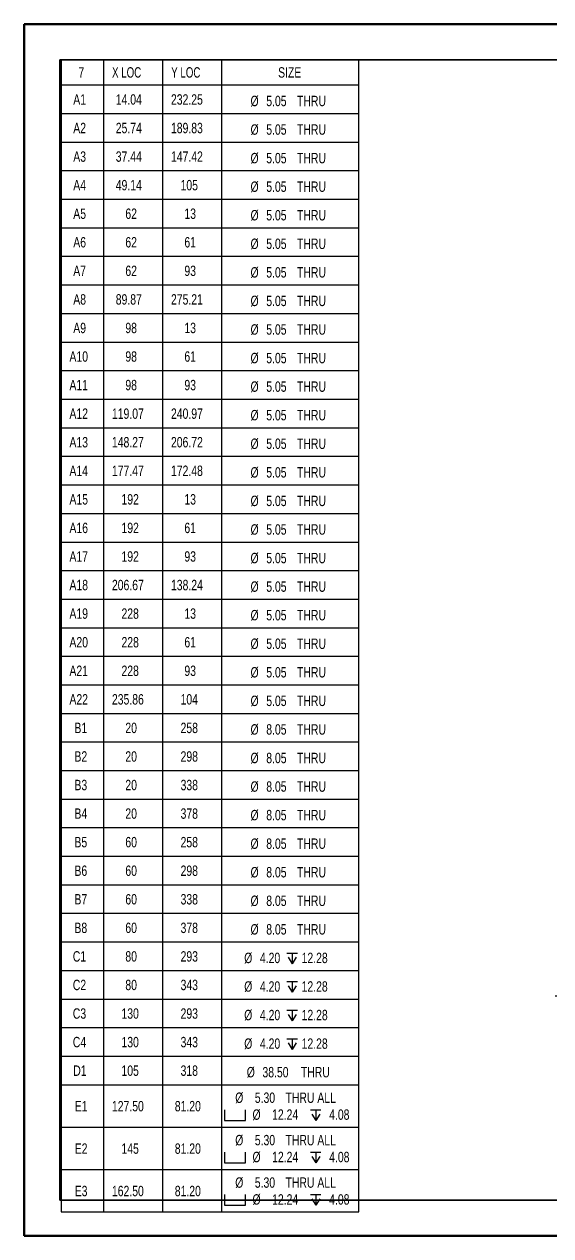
# Model space of a CAD drawing. Header units: millimetres. Extents: x 0 to 279, y 0 to 216.
# Drawn here: x 0 to 93.8, y 0 to 215.9 of the extents above; entities that cross this region are included whole.
import ezdxf

# ---------------------------------------------------------------- set-up
doc = ezdxf.new("R2010")
doc.units = ezdxf.units.MM
doc.layers.add('DIM', color=1, linetype='Continuous')
doc.layers.add('PAGE_BORDER', color=7, linetype='Continuous')
doc.styles.add('SLDTEXTSTYLE0', font='TXT', dxfattribs={"width": 0.75})
doc.styles.add('SLDTEXTSTYLE1', font='TXT', dxfattribs={"width": 0.7})
doc.dimstyles.new('SLDDIMSTYLE3', dxfattribs={"dimtxt": 3.5, "dimasz": 3.302, "dimexe": 0, "dimexo": 0.0625, "dimgap": 0.875, "dimtad": 0, "dimtih": 1, "dimtoh": 1, "dimlfac": 3, "dimrnd": 1e-09, "dimzin": 4, "dimdsep": 46, "dimtxsty": 'SLDTEXTSTYLE0', "dimblk1": 'NONE', "dimblk2": 'NONE', "dimsah": 1, "dimcen": 0, "dimadec": 0, "dimazin": 1, "dimtfac": 1, "dimtmove": 0, "dimatfit": 3, "dimldrblk": 'NONE', "dimfxl": 1, "dimfrac": 2, "dimtolj": 1, "dimtzin": 12, "dimarcsym": 0})

# ---------------------------------------------------------------- blocks, each defined once
blk = doc.blocks.new('SW_SYMBOL_HOLE_DEPTH')
at = {"layer": 'PAGE_BORDER', "color": 0}
for p, q in [((0, 875), (800, 875)), ((100, 555), (400, 75)), ((400, 875), (400, 75)), ((700, 555), (400, 75))]:
    blk.add_line(p, q, dxfattribs=at)
blk = doc.blocks.new('SW_SYMBOL_HOLE_SPOT')
at = {"layer": 'PAGE_BORDER', "color": 0}
for p, q in [((0, 875), (0, 75)), ((0, 75), (1600, 75)), ((1600, 75), (1600, 875))]:
    blk.add_line(p, q, dxfattribs=at)
blk = doc.blocks.new('SW_TABLEANNOTATION_0')
at = {"layer": 'PAGE_BORDER', "color": 0}
for p, q in [((0, 0), (0, -205.31)), ((53.05, 0), (0, 0)), ((7.57, 0), (7.57, -4.47)), ((18.09, 0), (18.09, -4.47)), ((28.61, 0), (28.61, -4.47)), ((53.05, -205.31), (53.05, 0)), ((0, -4.47), (53.05, -4.47)), ((7.57, -4.47), (7.57, -205.31)), ((18.09, -4.47), (18.09, -205.31)), ((28.61, -4.47), (28.61, -205.31)), ((0, -9.56), (53.05, -9.56)), ((0, -14.65), (53.05, -14.65)), ((0, -19.74), (53.05, -19.74)), ((0, -24.83), (53.05, -24.83)), ((0, -29.92), (53.05, -29.92)), ((0, -35.01), (53.05, -35.01)), ((0, -40.1), (53.05, -40.1)), ((0, -45.19), (53.05, -45.19)), ((0, -50.28), (53.05, -50.28)), ((0, -55.37), (53.05, -55.37)), ((0, -60.46), (53.05, -60.46)), ((0, -65.55), (53.05, -65.55)), ((0, -70.65), (53.05, -70.65)), ((0, -75.74), (53.05, -75.74)), ((0, -80.83), (53.05, -80.83)), ((0, -85.92), (53.05, -85.92)), ((0, -91.01), (53.05, -91.01)), ((0, -96.1), (53.05, -96.1)), ((0, -101.19), (53.05, -101.19)), ((0, -106.28), (53.05, -106.28)), ((0, -111.37), (53.05, -111.37)), ((0, -116.46), (53.05, -116.46)), ((0, -121.55), (53.05, -121.55)), ((0, -126.64), (53.05, -126.64)), ((0, -131.73), (53.05, -131.73)), ((0, -136.82), (53.05, -136.82)), ((0, -141.91), (53.05, -141.91)), ((0, -147), (53.05, -147)), ((0, -152.09), (53.05, -152.09)), ((0, -157.18), (53.05, -157.18)), ((0, -162.27), (53.05, -162.27)), ((0, -167.36), (53.05, -167.36)), ((0, -172.45), (53.05, -172.45)), ((0, -177.54), (53.05, -177.54)), ((0, -182.64), (53.05, -182.64)), ((0, -190.19), (53.05, -190.19)), ((0, -197.75), (53.05, -197.75)), ((0, -205.31), (53.05, -205.31))]:
    blk.add_line(p, q, dxfattribs=at)
at = {"layer": 'PAGE_BORDER', "color": 0, "xscale": 0.0023657471, "yscale": 0.0023657471, "zscale": 0.0023657471}
for name, p in [('SW_SYMBOL_HOLE_DEPTH', (40.22, -161.24)), ('SW_SYMBOL_HOLE_DEPTH', (40.22, -166.33)), ('SW_SYMBOL_HOLE_DEPTH', (40.22, -171.42)), ('SW_SYMBOL_HOLE_DEPTH', (40.22, -176.51)), ('SW_SYMBOL_HOLE_SPOT', (29.11, -189.17)), ('SW_SYMBOL_HOLE_DEPTH', (44.43, -189.17)), ('SW_SYMBOL_HOLE_SPOT', (29.11, -196.73)), ('SW_SYMBOL_HOLE_DEPTH', (44.43, -196.73)), ('SW_SYMBOL_HOLE_SPOT', (29.11, -204.28)), ('SW_SYMBOL_HOLE_DEPTH', (44.43, -204.28))]:
    blk.add_blockref(name, p, dxfattribs=at)
at = {"layer": 'PAGE_BORDER', "color": 0, "attachment_point": 1}
for s, insert, char_height, style in [('7', (3.1, -1.31), 1.85, 'SLDTEXTSTYLE0'), ('X LOC', (9.09, -1.31), 1.852, 'SLDTEXTSTYLE1'), ('Y LOC', (19.63, -1.31), 1.852, 'SLDTEXTSTYLE1'), ('SIZE', (38.68, -1.31), 1.852, 'SLDTEXTSTYLE0'), ('A1', (2.18, -6.13), 1.852, 'SLDTEXTSTYLE0'), ('14.04', (9.75, -6.13), 1.852, 'SLDTEXTSTYLE0'), ('232.25', (19.59, -6.13), 1.852, 'SLDTEXTSTYLE0'), ('%%c', (33.77, -6.4), 1.852, 'SLDTEXTSTYLE0'), ('5.05', (36.57, -6.4), 1.852, 'SLDTEXTSTYLE0'), ('THRU', (42.05, -6.4), 1.852, 'SLDTEXTSTYLE0'), ('A2', (2.18, -11.22), 1.852, 'SLDTEXTSTYLE0'), ('25.74', (9.75, -11.22), 1.852, 'SLDTEXTSTYLE0'), ('189.83', (19.59, -11.22), 1.852, 'SLDTEXTSTYLE0'), ('%%c', (33.77, -11.49), 1.852, 'SLDTEXTSTYLE0'), ('5.05', (36.57, -11.49), 1.852, 'SLDTEXTSTYLE0'), ('THRU', (42.05, -11.49), 1.852, 'SLDTEXTSTYLE0'), ('A3', (2.18, -16.31), 1.852, 'SLDTEXTSTYLE0'), ('37.44', (9.75, -16.31), 1.852, 'SLDTEXTSTYLE0'), ('147.42', (19.59, -16.31), 1.852, 'SLDTEXTSTYLE0'), ('%%c', (33.77, -16.58), 1.852, 'SLDTEXTSTYLE0'), ('5.05', (36.57, -16.58), 1.852, 'SLDTEXTSTYLE0'), ('THRU', (42.05, -16.58), 1.852, 'SLDTEXTSTYLE0'), ('A4', (2.18, -21.4), 1.852, 'SLDTEXTSTYLE0'), ('49.14', (9.75, -21.4), 1.852, 'SLDTEXTSTYLE0'), ('105', (21.3, -21.4), 1.852, 'SLDTEXTSTYLE0'), ('%%c', (33.77, -21.67), 1.852, 'SLDTEXTSTYLE0'), ('5.05', (36.57, -21.67), 1.852, 'SLDTEXTSTYLE0'), ('THRU', (42.05, -21.67), 1.852, 'SLDTEXTSTYLE0'), ('A5', (2.18, -26.49), 1.852, 'SLDTEXTSTYLE0'), ('62', (11.46, -26.49), 1.852, 'SLDTEXTSTYLE0'), ('13', (21.98, -26.49), 1.852, 'SLDTEXTSTYLE0'), ('%%c', (33.77, -26.76), 1.852, 'SLDTEXTSTYLE0'), ('5.05', (36.57, -26.76), 1.852, 'SLDTEXTSTYLE0'), ('THRU', (42.05, -26.76), 1.852, 'SLDTEXTSTYLE0'), ('A6', (2.18, -31.58), 1.852, 'SLDTEXTSTYLE0'), ('62', (11.46, -31.58), 1.852, 'SLDTEXTSTYLE0'), ('61', (21.98, -31.58), 1.852, 'SLDTEXTSTYLE0'), ('%%c', (33.77, -31.85), 1.852, 'SLDTEXTSTYLE0'), ('5.05', (36.57, -31.85), 1.852, 'SLDTEXTSTYLE0'), ('THRU', (42.05, -31.85), 1.852, 'SLDTEXTSTYLE0'), ('A7', (2.18, -36.67), 1.852, 'SLDTEXTSTYLE0'), ('62', (11.46, -36.67), 1.852, 'SLDTEXTSTYLE0'), ('93', (21.98, -36.67), 1.852, 'SLDTEXTSTYLE0'), ('%%c', (33.77, -36.94), 1.852, 'SLDTEXTSTYLE0'), ('5.05', (36.57, -36.94), 1.852, 'SLDTEXTSTYLE0'), ('THRU', (42.05, -36.94), 1.852, 'SLDTEXTSTYLE0'), ('A8', (2.18, -41.76), 1.852, 'SLDTEXTSTYLE0'), ('89.87', (9.75, -41.76), 1.852, 'SLDTEXTSTYLE0'), ('275.21', (19.59, -41.76), 1.852, 'SLDTEXTSTYLE0'), ('%%c', (33.77, -42.03), 1.852, 'SLDTEXTSTYLE0'), ('5.05', (36.57, -42.03), 1.852, 'SLDTEXTSTYLE0'), ('THRU', (42.05, -42.03), 1.852, 'SLDTEXTSTYLE0'), ('A9', (2.18, -46.85), 1.852, 'SLDTEXTSTYLE0'), ('98', (11.46, -46.85), 1.852, 'SLDTEXTSTYLE0'), ('13', (21.98, -46.85), 1.852, 'SLDTEXTSTYLE0'), ('%%c', (33.77, -47.12), 1.852, 'SLDTEXTSTYLE0'), ('5.05', (36.57, -47.12), 1.852, 'SLDTEXTSTYLE0'), ('THRU', (42.05, -47.12), 1.852, 'SLDTEXTSTYLE0'), ('A10', (1.5, -51.94), 1.852, 'SLDTEXTSTYLE0'), ('98', (11.46, -51.94), 1.852, 'SLDTEXTSTYLE0'), ('61', (21.98, -51.94), 1.852, 'SLDTEXTSTYLE0'), ('%%c', (33.77, -52.21), 1.852, 'SLDTEXTSTYLE0'), ('5.05', (36.57, -52.21), 1.852, 'SLDTEXTSTYLE0'), ('THRU', (42.05, -52.21), 1.852, 'SLDTEXTSTYLE0'), ('A11', (1.5, -57.03), 1.852, 'SLDTEXTSTYLE0'), ('98', (11.46, -57.03), 1.852, 'SLDTEXTSTYLE0'), ('93', (21.98, -57.03), 1.852, 'SLDTEXTSTYLE0'), ('%%c', (33.77, -57.3), 1.852, 'SLDTEXTSTYLE0'), ('5.05', (36.57, -57.3), 1.852, 'SLDTEXTSTYLE0'), ('THRU', (42.05, -57.3), 1.852, 'SLDTEXTSTYLE0'), ('A12', (1.5, -62.12), 1.852, 'SLDTEXTSTYLE0'), ('119.07', (9.07, -62.12), 1.852, 'SLDTEXTSTYLE0'), ('240.97', (19.59, -62.12), 1.852, 'SLDTEXTSTYLE0'), ('%%c', (33.77, -62.39), 1.852, 'SLDTEXTSTYLE0'), ('5.05', (36.57, -62.39), 1.852, 'SLDTEXTSTYLE0'), ('THRU', (42.05, -62.39), 1.852, 'SLDTEXTSTYLE0'), ('A13', (1.5, -67.21), 1.852, 'SLDTEXTSTYLE0'), ('148.27', (9.07, -67.21), 1.852, 'SLDTEXTSTYLE0'), ('206.72', (19.59, -67.21), 1.852, 'SLDTEXTSTYLE0'), ('%%c', (33.77, -67.48), 1.852, 'SLDTEXTSTYLE0'), ('5.05', (36.57, -67.48), 1.852, 'SLDTEXTSTYLE0'), ('THRU', (42.05, -67.48), 1.852, 'SLDTEXTSTYLE0'), ('A14', (1.5, -72.3), 1.852, 'SLDTEXTSTYLE0'), ('177.47', (9.07, -72.3), 1.852, 'SLDTEXTSTYLE0'), ('172.48', (19.59, -72.3), 1.852, 'SLDTEXTSTYLE0'), ('%%c', (33.77, -72.58), 1.852, 'SLDTEXTSTYLE0'), ('5.05', (36.57, -72.58), 1.852, 'SLDTEXTSTYLE0'), ('THRU', (42.05, -72.58), 1.852, 'SLDTEXTSTYLE0'), ('A15', (1.5, -77.39), 1.852, 'SLDTEXTSTYLE0'), ('192', (10.77, -77.39), 1.852, 'SLDTEXTSTYLE0'), ('13', (21.98, -77.39), 1.852, 'SLDTEXTSTYLE0'), ('%%c', (33.77, -77.67), 1.852, 'SLDTEXTSTYLE0'), ('5.05', (36.57, -77.67), 1.852, 'SLDTEXTSTYLE0'), ('THRU', (42.05, -77.67), 1.852, 'SLDTEXTSTYLE0'), ('A16', (1.5, -82.48), 1.852, 'SLDTEXTSTYLE0'), ('192', (10.77, -82.48), 1.852, 'SLDTEXTSTYLE0'), ('61', (21.98, -82.48), 1.852, 'SLDTEXTSTYLE0'), ('%%c', (33.77, -82.76), 1.852, 'SLDTEXTSTYLE0'), ('5.05', (36.57, -82.76), 1.852, 'SLDTEXTSTYLE0'), ('THRU', (42.05, -82.76), 1.852, 'SLDTEXTSTYLE0'), ('A17', (1.5, -87.57), 1.852, 'SLDTEXTSTYLE0'), ('192', (10.77, -87.57), 1.852, 'SLDTEXTSTYLE0'), ('93', (21.98, -87.57), 1.852, 'SLDTEXTSTYLE0'), ('%%c', (33.77, -87.85), 1.852, 'SLDTEXTSTYLE0'), ('5.05', (36.57, -87.85), 1.852, 'SLDTEXTSTYLE0'), ('THRU', (42.05, -87.85), 1.852, 'SLDTEXTSTYLE0'), ('A18', (1.5, -92.66), 1.852, 'SLDTEXTSTYLE0'), ('206.67', (9.07, -92.66), 1.852, 'SLDTEXTSTYLE0'), ('138.24', (19.59, -92.66), 1.852, 'SLDTEXTSTYLE0'), ('%%c', (33.77, -92.94), 1.852, 'SLDTEXTSTYLE0'), ('5.05', (36.57, -92.94), 1.852, 'SLDTEXTSTYLE0'), ('THRU', (42.05, -92.94), 1.852, 'SLDTEXTSTYLE0'), ('A19', (1.5, -97.75), 1.852, 'SLDTEXTSTYLE0'), ('228', (10.77, -97.75), 1.852, 'SLDTEXTSTYLE0'), ('13', (21.98, -97.75), 1.852, 'SLDTEXTSTYLE0'), ('%%c', (33.77, -98.03), 1.852, 'SLDTEXTSTYLE0'), ('5.05', (36.57, -98.03), 1.852, 'SLDTEXTSTYLE0'), ('THRU', (42.05, -98.03), 1.852, 'SLDTEXTSTYLE0'), ('A20', (1.5, -102.85), 1.852, 'SLDTEXTSTYLE0'), ('228', (10.77, -102.85), 1.852, 'SLDTEXTSTYLE0'), ('61', (21.98, -102.85), 1.852, 'SLDTEXTSTYLE0'), ('%%c', (33.77, -103.12), 1.852, 'SLDTEXTSTYLE0'), ('5.05', (36.57, -103.12), 1.852, 'SLDTEXTSTYLE0'), ('THRU', (42.05, -103.12), 1.852, 'SLDTEXTSTYLE0'), ('A21', (1.5, -107.94), 1.852, 'SLDTEXTSTYLE0'), ('228', (10.77, -107.94), 1.852, 'SLDTEXTSTYLE0'), ('93', (21.98, -107.94), 1.852, 'SLDTEXTSTYLE0'), ('%%c', (33.77, -108.21), 1.852, 'SLDTEXTSTYLE0'), ('5.05', (36.57, -108.21), 1.852, 'SLDTEXTSTYLE0'), ('THRU', (42.05, -108.21), 1.852, 'SLDTEXTSTYLE0'), ('A22', (1.5, -113.03), 1.852, 'SLDTEXTSTYLE0'), ('235.86', (9.07, -113.03), 1.852, 'SLDTEXTSTYLE0'), ('104', (21.3, -113.03), 1.852, 'SLDTEXTSTYLE0'), ('%%c', (33.77, -113.3), 1.852, 'SLDTEXTSTYLE0'), ('5.05', (36.57, -113.3), 1.852, 'SLDTEXTSTYLE0'), ('THRU', (42.05, -113.3), 1.852, 'SLDTEXTSTYLE0'), ('B1', (2.39, -118.12), 1.852, 'SLDTEXTSTYLE0'), ('20', (11.46, -118.12), 1.852, 'SLDTEXTSTYLE0'), ('258', (21.3, -118.12), 1.852, 'SLDTEXTSTYLE0'), ('%%c', (33.77, -118.39), 1.852, 'SLDTEXTSTYLE0'), ('8.05', (36.57, -118.39), 1.852, 'SLDTEXTSTYLE0'), ('THRU', (42.05, -118.39), 1.852, 'SLDTEXTSTYLE0'), ('B2', (2.39, -123.21), 1.852, 'SLDTEXTSTYLE0'), ('20', (11.46, -123.21), 1.852, 'SLDTEXTSTYLE0'), ('298', (21.3, -123.21), 1.852, 'SLDTEXTSTYLE0'), ('%%c', (33.77, -123.48), 1.852, 'SLDTEXTSTYLE0'), ('8.05', (36.57, -123.48), 1.852, 'SLDTEXTSTYLE0'), ('THRU', (42.05, -123.48), 1.852, 'SLDTEXTSTYLE0'), ('B3', (2.39, -128.3), 1.852, 'SLDTEXTSTYLE0'), ('20', (11.46, -128.3), 1.852, 'SLDTEXTSTYLE0'), ('338', (21.3, -128.3), 1.852, 'SLDTEXTSTYLE0'), ('%%c', (33.77, -128.57), 1.852, 'SLDTEXTSTYLE0'), ('8.05', (36.57, -128.57), 1.852, 'SLDTEXTSTYLE0'), ('THRU', (42.05, -128.57), 1.852, 'SLDTEXTSTYLE0'), ('B4', (2.39, -133.39), 1.852, 'SLDTEXTSTYLE0'), ('20', (11.46, -133.39), 1.852, 'SLDTEXTSTYLE0'), ('378', (21.3, -133.39), 1.852, 'SLDTEXTSTYLE0'), ('%%c', (33.77, -133.66), 1.852, 'SLDTEXTSTYLE0'), ('8.05', (36.57, -133.66), 1.852, 'SLDTEXTSTYLE0'), ('THRU', (42.05, -133.66), 1.852, 'SLDTEXTSTYLE0'), ('B5', (2.39, -138.48), 1.852, 'SLDTEXTSTYLE0'), ('60', (11.46, -138.48), 1.852, 'SLDTEXTSTYLE0'), ('258', (21.3, -138.48), 1.852, 'SLDTEXTSTYLE0'), ('%%c', (33.77, -138.75), 1.852, 'SLDTEXTSTYLE0'), ('8.05', (36.57, -138.75), 1.852, 'SLDTEXTSTYLE0'), ('THRU', (42.05, -138.75), 1.852, 'SLDTEXTSTYLE0'), ('B6', (2.39, -143.57), 1.852, 'SLDTEXTSTYLE0'), ('60', (11.46, -143.57), 1.852, 'SLDTEXTSTYLE0'), ('298', (21.3, -143.57), 1.852, 'SLDTEXTSTYLE0'), ('%%c', (33.77, -143.84), 1.852, 'SLDTEXTSTYLE0'), ('8.05', (36.57, -143.84), 1.852, 'SLDTEXTSTYLE0'), ('THRU', (42.05, -143.84), 1.852, 'SLDTEXTSTYLE0'), ('B7', (2.39, -148.66), 1.852, 'SLDTEXTSTYLE0'), ('60', (11.46, -148.66), 1.852, 'SLDTEXTSTYLE0'), ('338', (21.3, -148.66), 1.852, 'SLDTEXTSTYLE0'), ('%%c', (33.77, -148.93), 1.852, 'SLDTEXTSTYLE0'), ('8.05', (36.57, -148.93), 1.852, 'SLDTEXTSTYLE0'), ('THRU', (42.05, -148.93), 1.852, 'SLDTEXTSTYLE0'), ('B8', (2.39, -153.75), 1.852, 'SLDTEXTSTYLE0'), ('60', (11.46, -153.75), 1.852, 'SLDTEXTSTYLE0'), ('378', (21.3, -153.75), 1.852, 'SLDTEXTSTYLE0'), ('%%c', (33.77, -154.02), 1.852, 'SLDTEXTSTYLE0'), ('8.05', (36.57, -154.02), 1.852, 'SLDTEXTSTYLE0'), ('THRU', (42.05, -154.02), 1.852, 'SLDTEXTSTYLE0'), ('C1', (2.1, -158.84), 1.852, 'SLDTEXTSTYLE0'), ('80', (11.46, -158.84), 1.852, 'SLDTEXTSTYLE0'), ('293', (21.3, -158.84), 1.852, 'SLDTEXTSTYLE0'), ('%%c', (32.64, -159.11), 1.852, 'SLDTEXTSTYLE0'), ('4.20', (35.44, -159.11), 1.852, 'SLDTEXTSTYLE0'), ('12.28', (42.87, -159.11), 1.852, 'SLDTEXTSTYLE0'), ('C2', (2.1, -163.93), 1.852, 'SLDTEXTSTYLE0'), ('80', (11.46, -163.93), 1.852, 'SLDTEXTSTYLE0'), ('343', (21.3, -163.93), 1.852, 'SLDTEXTSTYLE0'), ('%%c', (32.64, -164.2), 1.852, 'SLDTEXTSTYLE0'), ('4.20', (35.44, -164.2), 1.852, 'SLDTEXTSTYLE0'), ('12.28', (42.87, -164.2), 1.852, 'SLDTEXTSTYLE0'), ('C3', (2.1, -169.02), 1.852, 'SLDTEXTSTYLE0'), ('130', (10.77, -169.02), 1.852, 'SLDTEXTSTYLE0'), ('293', (21.3, -169.02), 1.852, 'SLDTEXTSTYLE0'), ('%%c', (32.64, -169.29), 1.852, 'SLDTEXTSTYLE0'), ('4.20', (35.44, -169.29), 1.852, 'SLDTEXTSTYLE0'), ('12.28', (42.87, -169.29), 1.852, 'SLDTEXTSTYLE0'), ('C4', (2.1, -174.11), 1.852, 'SLDTEXTSTYLE0'), ('130', (10.77, -174.11), 1.852, 'SLDTEXTSTYLE0'), ('343', (21.3, -174.11), 1.852, 'SLDTEXTSTYLE0'), ('%%c', (32.64, -174.38), 1.852, 'SLDTEXTSTYLE0'), ('4.20', (35.44, -174.38), 1.852, 'SLDTEXTSTYLE0'), ('12.28', (42.87, -174.38), 1.852, 'SLDTEXTSTYLE0'), ('105', (10.77, -179.2), 1.852, 'SLDTEXTSTYLE0'), ('318', (21.3, -179.2), 1.852, 'SLDTEXTSTYLE0'), ('D1', (2.18, -179.2), 1.852, 'SLDTEXTSTYLE0'), ('%%c', (33.09, -179.47), 1.852, 'SLDTEXTSTYLE0'), ('38.50', (35.89, -179.47), 1.852, 'SLDTEXTSTYLE0'), ('THRU', (42.74, -179.47), 1.852, 'SLDTEXTSTYLE0'), ('E1', (2.44, -185.53), 1.852, 'SLDTEXTSTYLE0'), ('127.50', (9.07, -185.53), 1.852, 'SLDTEXTSTYLE0'), ('81.20', (20.27, -185.53), 1.852, 'SLDTEXTSTYLE0'), ('%%c', (31.04, -184.02), 1.852, 'SLDTEXTSTYLE0'), ('5.30', (34.53, -184.02), 1.852, 'SLDTEXTSTYLE0'), ('THRU ALL', (40, -184.02), 1.852, 'SLDTEXTSTYLE0'), ('%%c', (34.12, -187.03), 1.852, 'SLDTEXTSTYLE0'), ('12.24', (37.61, -187.03), 1.852, 'SLDTEXTSTYLE0'), ('4.08', (47.78, -187.03), 1.852, 'SLDTEXTSTYLE0'), ('%%c', (31.04, -191.58), 1.852, 'SLDTEXTSTYLE0'), ('5.30', (34.53, -191.58), 1.852, 'SLDTEXTSTYLE0'), ('THRU ALL', (40, -191.58), 1.852, 'SLDTEXTSTYLE0'), ('E2', (2.44, -193.09), 1.852, 'SLDTEXTSTYLE0'), ('145', (10.77, -193.09), 1.852, 'SLDTEXTSTYLE0'), ('81.20', (20.27, -193.09), 1.852, 'SLDTEXTSTYLE0'), ('%%c', (34.12, -194.59), 1.852, 'SLDTEXTSTYLE0'), ('12.24', (37.61, -194.59), 1.852, 'SLDTEXTSTYLE0'), ('4.08', (47.78, -194.59), 1.852, 'SLDTEXTSTYLE0'), ('E3', (2.44, -200.65), 1.852, 'SLDTEXTSTYLE0'), ('162.50', (9.07, -200.65), 1.852, 'SLDTEXTSTYLE0'), ('81.20', (20.27, -200.65), 1.852, 'SLDTEXTSTYLE0'), ('%%c', (31.04, -199.14), 1.852, 'SLDTEXTSTYLE0'), ('5.30', (34.53, -199.14), 1.852, 'SLDTEXTSTYLE0'), ('THRU ALL', (40, -199.14), 1.852, 'SLDTEXTSTYLE0'), ('%%c', (34.12, -202.15), 1.852, 'SLDTEXTSTYLE0'), ('12.24', (37.61, -202.15), 1.852, 'SLDTEXTSTYLE0'), ('4.08', (47.78, -202.15), 1.852, 'SLDTEXTSTYLE0')]:
    blk.add_mtext(s, dxfattribs=dict(at, insert=insert, char_height=char_height, style=style))
blk = doc.blocks.new('_D_19')
at = {"layer": 'DIM'}
blk.add_line((94.58, 42.78), (140.89, 42.78), dxfattribs=at)
at = {"layer": 'DIM', "xscale": 0.0044707031, "yscale": 0.0044707031, "zscale": 0.0044707031}
for p in [(118.02, 48.88), (122.95, 43.27)]:
    blk.add_blockref('SW_SYMBOL_HOLE_DEPTH', p, dxfattribs=at)
at = {"layer": 'DIM', "char_height": 3.5, "attachment_point": 1, "style": 'SLDTEXTSTYLE0'}
for s, insert in [('%%c', (101.1, 52.9)), ('4.20', (107.7, 52.96)), ('24.00', (124.33, 52.96)), ('M5x0.8 - 6H', (96.17, 47.35)), ('20.00', (129.27, 47.35))]:
    blk.add_mtext(s, dxfattribs=dict(at, insert=insert))
blk = doc.blocks.new('_NONE')

msp = doc.modelspace()

# ---------------------------------------------------------------- linework, layer by layer
at = {"color": 7, "linetype": 'Continuous', "lineweight": 50}
for p, q in [((0, 0), (0, 215.9)), ((0, 215.9), (279.4, 215.9)), ((0, 0), (279.4, 0))]:
    msp.add_line(p, q, dxfattribs=at)
at = {"layer": 'PAGE_BORDER', "lineweight": 35}
for p, q in [((6.35, 209.55), (273.05, 209.55)), ((6.35, 6.35), (6.35, 209.55)), ((6.35, 6.35), (273.05, 6.35))]:
    msp.add_line(p, q, dxfattribs=at)

# ---------------------------------------------------------------- block references
at = {"layer": 'PAGE_BORDER'}
msp.add_blockref('SW_TABLEANNOTATION_0', (6.5582, 209.5503), dxfattribs=at)

# ---------------------------------------------------------------- dimensions: what is measured, and where the dimension line sits
at = {"layer": 'DIM'}
dim = msp.add_diameter_dim_2p(p1=(1.077, 0.8919), p2=(0, 0), text='<> {\\fGDT;x} 24.00\\PM5x0.8 - 6H {\\fGDT;x} 20.00\\P', dimstyle='SLDDIMSTYLE3', dxfattribs=at)
dim.commit()
dim.dimension.update_dxf_attribs({"geometry": '_D_19', "text_midpoint": (118.5279, 48.3901), "dimtype": 163})

doc.saveas('drawing.dxf')
